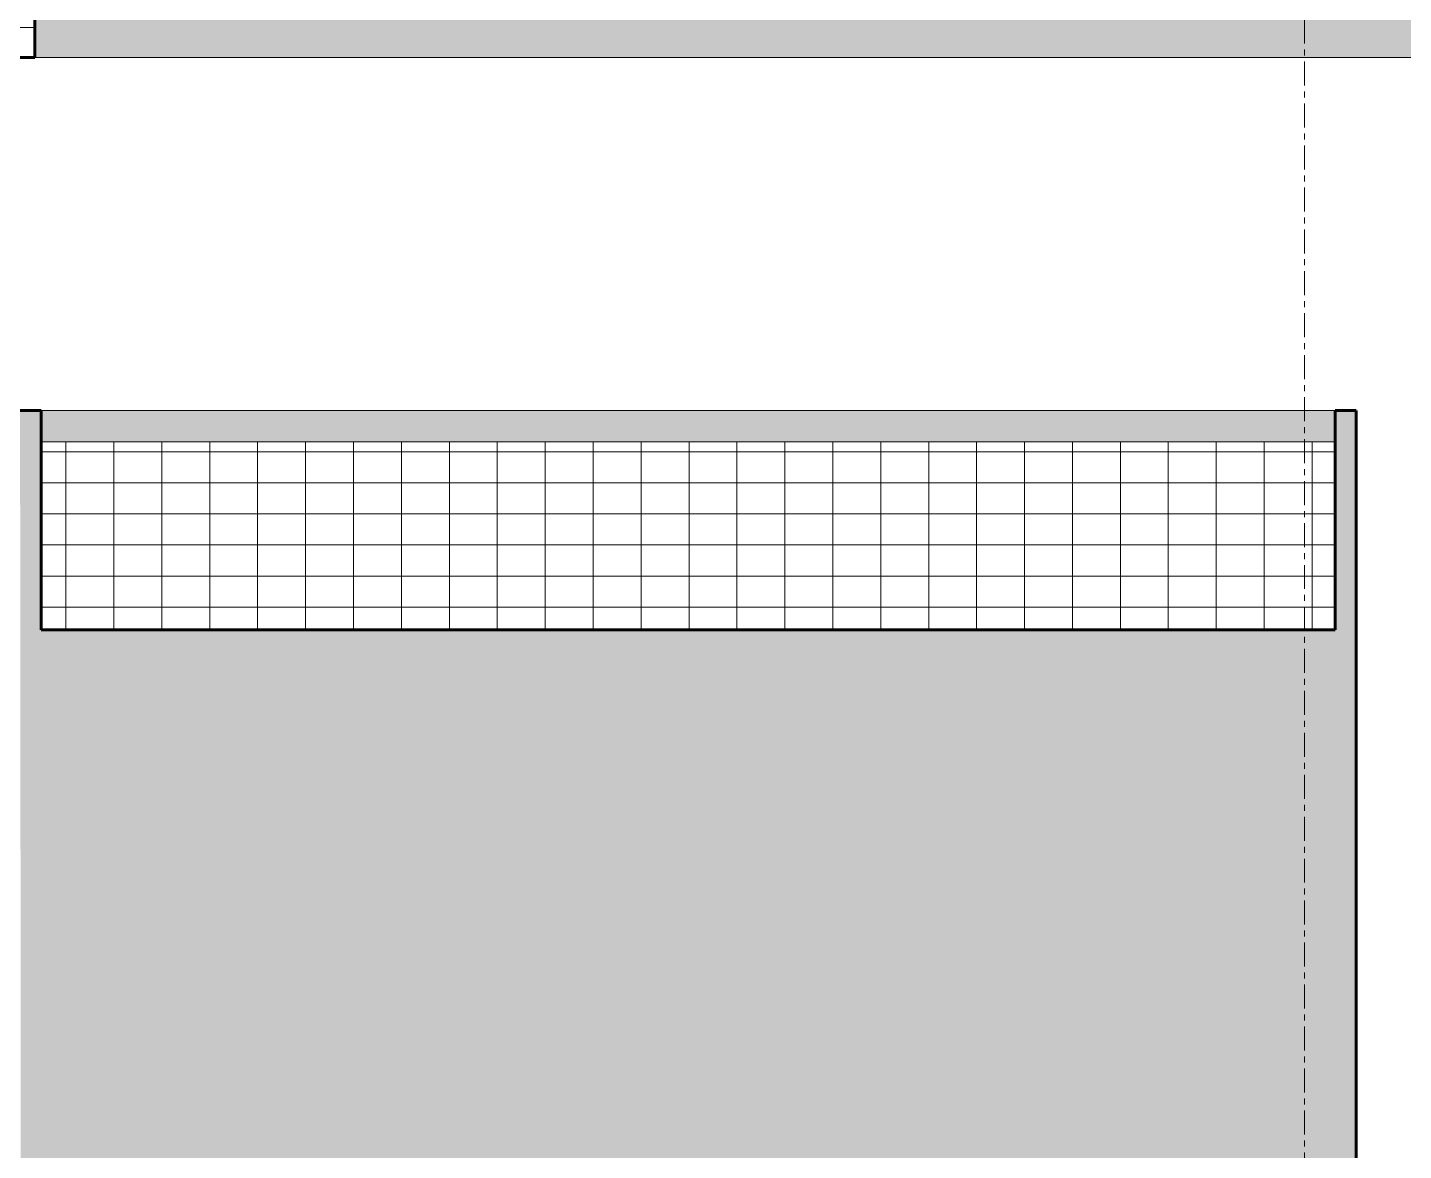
# Model space of a CAD drawing. Header units: inches. Extents: x -4169 to -1846, y 9706 to 12377.
# Drawn here: x -3507.97 to -3479.26, y 10023.09 to 10046.51 of the extents above; entities that cross this region are included whole.
import ezdxf

# ---------------------------------------------------------------- set-up
doc = ezdxf.new("R2010")
doc.units = ezdxf.units.IN
doc.header["$MEASUREMENT"] = 0
doc.linetypes.add('Grid Line 1_2_', pattern=[0.875, 0.5, -0.125, 0.125, -0.125])
for name, color, linetype, lineweight in [('0-1', 7, 'Continuous', 5), ('0-3', 253, 'Continuous', 9), ('A-GENM-2', 7, 'Continuous', 9), ('A-GENM-6', 250, 'Continuous', 60), ('A-GENM-8', 253, 'Continuous', 9), ('A-GENM-9', 251, 'Continuous', 9), ('A-WALL-1', 8, 'Continuous', 5), ('A-WALL-2', 250, 'Continuous', 60), ('A-WALL-3', 10, 'Continuous', 18), ('S-GRID-1', 1, 'Grid Line 1_2_', 9)]:
    doc.layers.add(name, color=color, linetype=linetype, lineweight=lineweight)

# ---------------------------------------------------------------- blocks, each defined once
blk = doc.blocks.new('CTR - 1st Phase - Unit Layouts_rvt-1-ENLARGED RCP - 1ST FLOOR PLAN')
at = {"layer": 'A-WALL-1'}
blk.add_hatch(color=256, dxfattribs=at).paths.add_polyline_path([(-3507.814, 10045.889), (-3477.849, 10045.889), (-3477.849, 10050.639), (-3507.814, 10050.639), (-3507.814, 10046.514)], flags=0)
at = {"layer": 'A-WALL-2'}
for p, q in [((-3507.814, 10050.639), (-3507.814, 10045.889)), ((-3507.814, 10045.889), (-3511.499, 10045.889))]:
    blk.add_line(p, q, dxfattribs=at)
at = {"layer": 'A-WALL-3'}
for p, q in [((-3507.814, 10046.514), (-3511.499, 10046.514)), ((-3507.814, 10045.889), (-3477.849, 10045.889))]:
    blk.add_line(p, q, dxfattribs=at)
blk = doc.blocks.new('V-Series_EWC4_SPVU_RFA_2015 - 1ST FLOOR-2484708-ENLARGED RCP - 1ST FLOOR PLAN')
at = {"layer": 'A-GENM-8'}
for points in [[(-3103.894, 12060.252), (-3103.921, 12088.189), (-3104.332, 12088.189), (-3104.332, 12088.689), (-3131.332, 12088.689), (-3131.332, 12088.189), (-3131.769, 12088.189), (-3131.769, 12060.252), (-3131.332, 12060.252), (-3131.332, 12064.824), (-3104.332, 12064.824), (-3104.332, 12060.252)], [(-3117.572, 12060.252), (-3104.332, 12060.252), (-3104.332, 12060.906), (-3131.332, 12060.906), (-3131.332, 12060.252), (-3126.524, 12060.252)]]:
    blk.add_hatch(color=256, dxfattribs=at).paths.add_polyline_path(points, flags=0)
at = {"layer": 'A-GENM-9'}
h = blk.add_hatch(dxfattribs=at)
h.set_pattern_fill('FP_22', color=256, style=0, pattern_type=2)
h.set_pattern_definition([(0, (-3117.832, 12068.854), (0, -0.648), []), (270, (-3117.832, 12068.854), (-1, -6e-17), [])])
h.paths.add_polyline_path([(-3131.332, 12060.906), (-3104.332, 12060.906), (-3104.332, 12064.824), (-3131.332, 12064.824)], flags=0)
at = {"layer": 'A-GENM-2'}
for p, q in [((-3104.332, 12060.906), (-3131.332, 12060.906)), ((-3131.332, 12060.252), (-3104.332, 12060.252))]:
    blk.add_line(p, q, dxfattribs=at)
at = {"layer": 'A-GENM-6'}
for p, q in [((-3131.769, 12060.252), (-3131.769, 12089.689)), ((-3104.332, 12064.824), (-3131.332, 12064.824)), ((-3131.332, 12064.824), (-3131.332, 12060.252)), ((-3104.332, 12060.252), (-3104.332, 12064.824)), ((-3131.332, 12060.252), (-3131.769, 12060.252)), ((-3103.894, 12060.252), (-3104.332, 12060.252))]:
    blk.add_line(p, q, dxfattribs=at)
blk = doc.blocks.new('CTR - 1st Phase - Shell_rvt-1-ENLARGED RCP - 1ST FLOOR PLAN')
at = {"layer": 'S-GRID-1'}
blk.add_line((-3481.324, 9836.18), (-3481.324, 12344.54), dxfattribs=at)
at = {"layer": '0-3', "rotation": 180}
blk.add_blockref('V-Series_EWC4_SPVU_RFA_2015 - 1ST FLOOR-2484708-ENLARGED RCP - 1ST FLOOR PLAN', (-6612.018, 22098.779), dxfattribs=at)

msp = doc.modelspace()

# ---------------------------------------------------------------- block references
at = {"layer": '0-1'}
for name in ['CTR - 1st Phase - Shell_rvt-1-ENLARGED RCP - 1ST FLOOR PLAN', 'CTR - 1st Phase - Unit Layouts_rvt-1-ENLARGED RCP - 1ST FLOOR PLAN']:
    msp.add_blockref(name, (0, 0), dxfattribs=at)

doc.saveas('drawing.dxf')
